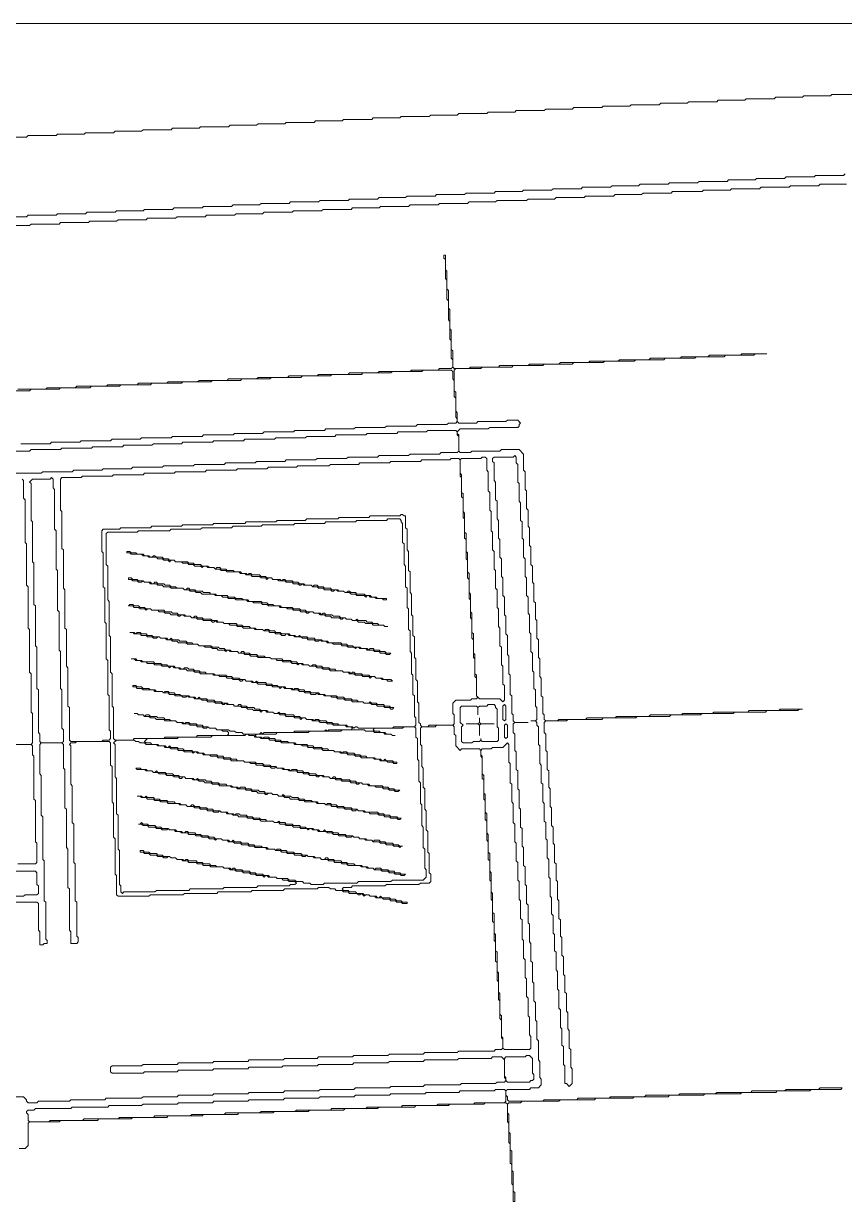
# Model space of a CAD drawing. Extents: x 0 to 1849, y 1 to 1250.
# Drawn here: x 996 to 1552, y 449 to 1250 of the extents above; entities that cross this region are included whole.
import ezdxf

# ---------------------------------------------------------------- set-up
doc = ezdxf.new("R2010")
doc.units = 0
doc.layers.add('TRACE_CURVE', color=3, linetype='Continuous', lineweight=0)
doc.layers.add('TRACE_TEXT_SYMBOL', color=6, linetype='Continuous', lineweight=0)

msp = doc.modelspace()

# ---------------------------------------------------------------- linework, layer by layer
at = {"layer": 'TRACE_CURVE', "color": 3}
for points in [[(0, 1250), (0, 1), (1849, 1), (1849, 1250)], [(1306, 955), (1307, 956), (1309, 956), (1310, 955), (1310, 947), (1311, 946), (1311, 933), (1312, 932), (1312, 920), (1313, 919), (1313, 906), (1314, 905), (1314, 893), (1315, 892), (1315, 880), (1316, 879), (1316, 867), (1317, 866), (1317, 854), (1318, 853), (1318, 841), (1319, 840), (1319, 828), (1320, 827), (1320, 815), (1321, 814), (1321, 802), (1322, 801), (1322, 791), (1321, 790), (1319, 792), (1305, 792), (1303, 794), (1303, 808), (1302, 809), (1302, 822), (1301, 823), (1301, 836), (1300, 837), (1300, 850), (1299, 851), (1299, 863), (1298, 864), (1298, 877), (1297, 878), (1297, 891), (1296, 892), (1296, 904), (1295, 905), (1295, 918), (1294, 919), (1294, 931), (1293, 932), (1293, 944), (1292, 945), (1292, 954), (1293, 955)], [(1014, 941), (1015, 942), (1016, 941), (1016, 935), (1017, 934), (1017, 907), (1018, 906), (1018, 880), (1019, 879), (1019, 852), (1020, 851), (1020, 825), (1021, 824), (1021, 799), (1022, 798), (1022, 772), (1023, 771), (1023, 763), (1022, 762), (1008, 762), (1007, 763), (1007, 768), (1006, 769), (1006, 798), (1005, 799), (1005, 827), (1004, 828), (1004, 855), (1003, 856), (1003, 884), (1002, 885), (1002, 912), (1001, 913), (1001, 938), (1000, 939), (1002, 941)], [(1310, 787), (1311, 788), (1315, 788), (1316, 787), (1316, 786), (1317, 785), (1317, 773), (1318, 772), (1318, 764), (1317, 763), (1307, 763), (1306, 764), (1306, 765), (1306, 764), (1305, 763), (1301, 763), (1300, 762), (1294, 762), (1293, 763), (1293, 773), (1294, 774), (1292, 776), (1292, 786), (1293, 787), (1303, 787), (1304, 786), (1304, 781), (1304, 786), (1305, 787)], [(1321, 787), (1322, 788), (1323, 787), (1323, 778), (1322, 777), (1321, 778)], [(1322, 774), (1323, 775), (1324, 774), (1324, 766), (1323, 765), (1322, 766)], [(984, 674), (985, 675), (1004, 675), (1005, 674), (1005, 666), (1006, 665), (1006, 660), (1005, 659), (997, 659), (996, 658), (978, 658), (977, 659), (977, 666), (976, 667), (976, 673), (977, 674)], [(1336, 549), (1337, 550), (1339, 550), (1341, 548), (1341, 538), (1342, 537), (1342, 534), (1341, 533), (1340, 533), (1339, 532), (1324, 532), (1323, 533), (1323, 535), (1322, 536), (1322, 548), (1323, 549)], [(1315, 526), (1316, 527), (1322, 527), (1323, 526), (1323, 519), (1322, 518), (1302, 518), (1301, 517), (1277, 517), (1276, 516), (1253, 516), (1252, 515), (1229, 515), (1228, 514), (1205, 514), (1204, 513), (1181, 513), (1180, 512), (1157, 512), (1156, 511), (1133, 511), (1132, 510), (1110, 510), (1109, 509), (1085, 509), (1084, 508), (1061, 508), (1060, 507), (1037, 507), (1036, 506), (1014, 506), (1013, 505), (1000, 505), (999, 506), (999, 510), (998, 511), (998, 512), (999, 513), (1003, 513), (1004, 514), (1028, 514), (1029, 515), (1053, 515), (1054, 516), (1076, 516), (1077, 517), (1100, 517), (1101, 518), (1124, 518), (1125, 519), (1148, 519), (1149, 520), (1172, 520), (1173, 521), (1196, 521), (1197, 522), (1220, 522), (1221, 523), (1244, 523), (1245, 524), (1268, 524), (1269, 525), (1291, 525), (1292, 526)]]:
    msp.add_lwpolyline(points, close=True, dxfattribs=at)
for points in [[(980, 1173), (998, 1173), (999, 1174), (1018, 1174), (1019, 1175), (1037, 1175), (1038, 1176), (1057, 1176), (1058, 1177), (1076, 1177), (1077, 1178), (1096, 1178), (1097, 1179), (1115, 1179), (1116, 1180), (1135, 1180), (1136, 1181), (1154, 1181), (1155, 1182), (1173, 1182), (1174, 1183), (1193, 1183), (1194, 1184), (1212, 1184), (1213, 1185), (1232, 1185), (1233, 1186), (1251, 1186), (1252, 1187), (1271, 1187), (1272, 1188), (1290, 1188), (1291, 1189), (1310, 1189), (1311, 1190), (1329, 1190), (1330, 1191), (1349, 1191), (1350, 1192), (1368, 1192), (1369, 1193), (1388, 1193), (1389, 1194), (1407, 1194), (1408, 1195), (1427, 1195), (1428, 1196), (1446, 1196), (1447, 1197), (1466, 1197), (1467, 1198), (1485, 1198), (1486, 1199), (1505, 1199), (1506, 1200), (1524, 1200), (1525, 1201), (1543, 1201), (1544, 1202), (1563, 1202)], [(1553, 1148), (1552, 1147), (1533, 1147), (1532, 1146), (1513, 1146), (1512, 1145), (1493, 1145), (1492, 1144), (1474, 1144), (1473, 1143), (1454, 1143), (1453, 1142), (1434, 1142), (1433, 1141), (1414, 1141), (1413, 1140), (1395, 1140), (1394, 1139), (1375, 1139), (1374, 1138), (1355, 1138), (1354, 1137), (1335, 1137), (1334, 1136), (1316, 1136), (1315, 1135), (1296, 1135), (1295, 1134), (1276, 1134), (1275, 1133), (1256, 1133), (1255, 1132), (1237, 1132), (1236, 1131), (1217, 1131), (1216, 1130), (1197, 1130), (1196, 1129), (1177, 1129), (1176, 1128), (1157, 1128), (1156, 1127), (1138, 1127), (1137, 1126), (1118, 1126), (1117, 1125), (1098, 1125), (1097, 1124), (1078, 1124), (1077, 1123), (1059, 1123), (1058, 1122), (1039, 1122), (1038, 1121), (1019, 1121), (1018, 1120), (999, 1120), (998, 1119), (979, 1119)], [(981, 1113), (1000, 1113), (1001, 1114), (1020, 1114), (1021, 1115), (1040, 1115), (1041, 1116), (1059, 1116), (1060, 1117), (1079, 1117), (1080, 1118), (1099, 1118), (1100, 1119), (1119, 1119), (1120, 1120), (1139, 1120), (1140, 1121), (1158, 1121), (1159, 1122), (1178, 1122), (1179, 1123), (1198, 1123), (1199, 1124), (1218, 1124), (1219, 1125), (1237, 1125), (1238, 1126), (1257, 1126), (1258, 1127), (1277, 1127), (1278, 1128), (1297, 1128), (1298, 1129), (1316, 1129), (1317, 1130), (1337, 1130), (1338, 1131), (1356, 1131), (1357, 1132), (1376, 1132), (1377, 1133), (1396, 1133), (1397, 1134), (1415, 1134), (1416, 1135), (1435, 1135), (1436, 1136), (1456, 1136), (1457, 1137), (1475, 1137), (1476, 1138), (1495, 1138), (1496, 1139), (1515, 1139), (1516, 1140), (1535, 1140), (1536, 1141), (1554, 1141)], [(1281, 1093), (1281, 1091), (1282, 1090), (1282, 1077), (1283, 1076), (1283, 1063), (1284, 1062), (1284, 1049), (1285, 1048), (1285, 1036), (1286, 1035), (1286, 1023), (1287, 1022), (1287, 1017), (1286, 1016), (1278, 1016), (1277, 1015), (1259, 1015), (1258, 1014), (1237, 1014), (1236, 1013), (1217, 1013), (1216, 1012), (1196, 1012), (1195, 1011), (1176, 1011), (1175, 1010), (1155, 1010), (1154, 1009), (1135, 1009), (1134, 1008), (1115, 1008), (1114, 1007), (1094, 1007), (1093, 1006), (1074, 1006), (1073, 1005), (1053, 1005), (1052, 1004), (1032, 1004), (1031, 1003), (1012, 1003), (1011, 1002), (992, 1002)], [(1369, 1020), (1389, 1020), (1390, 1021), (1410, 1021), (1411, 1022), (1430, 1022), (1431, 1023), (1451, 1023), (1452, 1024), (1471, 1024), (1472, 1025), (1491, 1025), (1492, 1026), (1500, 1026), (1483, 1026), (1482, 1025), (1461, 1025), (1460, 1024), (1442, 1024), (1441, 1023), (1421, 1023), (1420, 1022), (1400, 1022), (1399, 1021), (1380, 1021), (1379, 1020), (1360, 1020), (1359, 1019), (1339, 1019), (1338, 1018), (1319, 1018), (1318, 1017), (1299, 1017), (1298, 1016), (1288, 1016), (1287, 1017), (1287, 1028), (1286, 1029), (1286, 1042), (1285, 1043), (1285, 1056), (1284, 1057), (1284, 1069), (1283, 1070), (1283, 1082), (1282, 1083), (1282, 1093), (1281, 1093)], [(1347, 794), (1347, 806), (1346, 807), (1346, 819), (1345, 820), (1345, 832), (1344, 833), (1344, 845), (1343, 846), (1343, 857), (1342, 858), (1342, 870), (1341, 871), (1341, 882), (1340, 883), (1340, 895), (1339, 896), (1339, 908), (1338, 909), (1338, 920), (1337, 921), (1337, 933), (1336, 934), (1336, 946), (1335, 947), (1335, 958), (1332, 961), (1320, 961), (1319, 960), (1300, 960), (1299, 959), (1292, 959), (1291, 960), (1291, 971), (1290, 972), (1290, 973), (1292, 975), (1311, 975), (1312, 976), (1331, 976), (1332, 977), (1332, 978), (1333, 979), (1331, 981), (1324, 981), (1323, 980), (1304, 980), (1303, 979), (1291, 979), (1290, 980), (1290, 986), (1289, 987), (1289, 1000), (1288, 1001), (1288, 1015), (1289, 1016), (1306, 1016), (1307, 1017), (1327, 1017), (1328, 1018), (1348, 1018), (1349, 1019), (1368, 1019), (1369, 1020)], [(1266, 1014), (1267, 1015), (1286, 1015), (1287, 1014), (1287, 1009), (1288, 1008), (1288, 997), (1289, 996), (1289, 983), (1290, 982), (1290, 980), (1289, 979), (1284, 979), (1283, 978), (1263, 978), (1262, 977), (1242, 977), (1241, 976), (1221, 976), (1220, 975), (1201, 975), (1200, 974), (1180, 974), (1179, 973), (1159, 973), (1158, 972), (1139, 972), (1138, 971), (1118, 971), (1117, 970), (1097, 970), (1096, 969), (1076, 969), (1075, 968), (1056, 968), (1055, 967), (1035, 967), (1034, 966), (1015, 966), (1014, 965), (994, 965)], [(1104, 1007), (1123, 1007), (1124, 1008), (1143, 1008), (1144, 1009), (1163, 1009), (1164, 1010), (1184, 1010), (1185, 1011), (1204, 1011), (1205, 1012), (1225, 1012), (1226, 1013), (1245, 1013), (1246, 1014), (1266, 1014)], [(980, 1001), (1000, 1001), (1001, 1002), (1020, 1002), (1021, 1003), (1041, 1003), (1042, 1004), (1061, 1004), (1062, 1005), (1082, 1005), (1083, 1006), (1103, 1006), (1104, 1007)], [(980, 960), (1000, 960), (1001, 961), (1021, 961), (1022, 962), (1042, 962), (1043, 963), (1063, 963), (1064, 964), (1083, 964), (1084, 965), (1103, 965), (1104, 966), (1124, 966), (1125, 967), (1145, 967), (1146, 968), (1166, 968), (1167, 969), (1187, 969), (1188, 970)], [(1269, 973), (1270, 974), (1289, 974), (1290, 973), (1290, 971), (1291, 970), (1291, 960), (1290, 959), (1279, 959), (1278, 958), (1258, 958), (1257, 957), (1237, 957), (1236, 956), (1216, 956), (1215, 955), (1195, 955), (1194, 954), (1174, 954), (1173, 953), (1154, 953), (1153, 952), (1133, 952), (1132, 951), (1112, 951), (1111, 950), (1091, 950), (1090, 949), (1070, 949), (1069, 948), (1050, 948), (1049, 947), (1030, 947), (1029, 946), (1009, 946), (1008, 945), (988, 945)], [(1188, 970), (1207, 970), (1208, 971), (1228, 971), (1229, 972), (1249, 972), (1250, 973), (1269, 973)], [(1119, 946), (1120, 947), (1140, 947), (1141, 948), (1161, 948), (1162, 949), (1181, 949), (1182, 950), (1203, 950), (1204, 951), (1223, 951), (1224, 952), (1244, 952), (1245, 953), (1265, 953), (1266, 954), (1285, 954)], [(1285, 954), (1286, 955), (1291, 955), (1292, 954), (1292, 943), (1293, 942), (1293, 929), (1294, 928), (1294, 915), (1295, 914), (1295, 901), (1296, 900), (1296, 887), (1297, 886), (1297, 874), (1298, 873), (1298, 860), (1299, 859), (1299, 847), (1300, 846), (1300, 833), (1301, 832), (1301, 820), (1302, 819), (1302, 807), (1303, 806), (1303, 794), (1304, 793), (1303, 792), (1300, 792), (1299, 791), (1289, 791), (1287, 789), (1287, 782), (1288, 781), (1288, 775), (1287, 774), (1271, 774), (1270, 773), (1266, 773), (1265, 774), (1265, 775), (1264, 776), (1264, 789), (1263, 790), (1263, 804), (1262, 805), (1262, 819), (1261, 820), (1261, 834), (1260, 835), (1260, 848), (1259, 849), (1259, 863), (1258, 864), (1258, 878), (1257, 879), (1257, 892), (1256, 893), (1256, 907), (1255, 908), (1255, 916), (1254, 916), (1253, 917)], [(1338, 776), (1329, 776), (1328, 777), (1328, 781), (1327, 782), (1327, 794), (1326, 795), (1326, 808), (1325, 809), (1325, 821), (1324, 822), (1324, 835), (1323, 836), (1323, 848), (1322, 849), (1322, 861), (1321, 862), (1321, 874), (1320, 875), (1320, 887), (1319, 888), (1319, 900), (1318, 901), (1318, 913), (1317, 914), (1317, 926), (1316, 927), (1316, 939), (1315, 940), (1315, 952), (1314, 953), (1314, 955), (1315, 956), (1328, 956), (1329, 957), (1330, 956), (1330, 952), (1331, 951), (1331, 939), (1332, 938), (1332, 926), (1333, 925), (1333, 913), (1334, 912), (1334, 901), (1335, 900), (1335, 888), (1336, 887), (1336, 875), (1337, 874), (1337, 862), (1338, 861), (1338, 850), (1339, 849), (1339, 837), (1340, 836), (1340, 824), (1341, 823), (1341, 811), (1342, 810), (1342, 799), (1343, 798), (1343, 787), (1344, 786)], [(1253, 917), (1252, 917), (1251, 916), (1231, 916), (1230, 915), (1210, 915), (1209, 914), (1188, 914), (1187, 913), (1168, 913), (1167, 912), (1147, 912), (1146, 911), (1125, 911), (1124, 910), (1104, 910), (1103, 909), (1083, 909), (1082, 908), (1062, 908), (1061, 907), (1050, 907), (1049, 906), (1049, 892), (1050, 891), (1050, 868), (1051, 867), (1051, 844), (1052, 843), (1052, 819), (1053, 818), (1053, 795), (1054, 794), (1054, 771), (1055, 770), (1055, 765), (1054, 764), (1050, 764), (1049, 763), (1028, 763), (1027, 764), (1027, 786), (1026, 787), (1026, 813), (1025, 814), (1025, 839), (1024, 840), (1024, 866), (1023, 867), (1023, 893), (1022, 894), (1022, 919), (1021, 920), (1021, 941), (1022, 942), (1035, 942), (1036, 943), (1056, 943), (1057, 944), (1077, 944), (1078, 945), (1098, 945), (1099, 946), (1119, 946)], [(995, 941), (996, 940), (996, 928), (997, 927), (997, 898), (998, 897), (998, 869), (999, 868), (999, 840), (1000, 839), (1000, 810), (1001, 809), (1001, 783), (1002, 782), (1002, 762), (1001, 761), (991, 761)], [(1242, 913), (1243, 914), (1251, 914), (1252, 913), (1252, 912), (1253, 911), (1253, 898), (1254, 897), (1254, 883), (1255, 882), (1255, 868), (1256, 867), (1256, 854), (1257, 853), (1257, 839), (1258, 838), (1258, 824), (1259, 823), (1259, 809), (1260, 808), (1260, 795), (1261, 794), (1261, 780), (1262, 779), (1262, 774), (1261, 773), (1247, 773), (1246, 772), (1223, 772), (1222, 773), (1221, 773), (1220, 772), (1219, 773), (1216, 773), (1215, 774), (1210, 774), (1209, 775), (1206, 775), (1205, 776), (1202, 776), (1201, 777), (1197, 777), (1196, 778), (1194, 778), (1193, 777), (1192, 778), (1188, 778), (1187, 779), (1184, 779), (1183, 780), (1180, 780), (1179, 781), (1174, 781), (1173, 782), (1170, 782), (1169, 783), (1168, 782), (1166, 782), (1165, 783), (1162, 783), (1161, 784), (1157, 784), (1156, 785), (1153, 785)], [(1114, 767), (1113, 766), (1092, 766), (1091, 765), (1071, 765), (1070, 764), (1058, 764), (1057, 765), (1057, 786), (1056, 787), (1056, 809), (1055, 810), (1055, 834), (1054, 835), (1054, 858), (1053, 859), (1053, 882), (1052, 883), (1052, 904), (1053, 905), (1073, 905), (1074, 906), (1095, 906), (1096, 907), (1116, 907), (1117, 908), (1137, 908), (1138, 909), (1157, 909), (1158, 910), (1179, 910), (1180, 911), (1200, 911), (1201, 912), (1221, 912), (1222, 913), (1242, 913)], [(1153, 785), (1152, 786), (1148, 786), (1147, 787), (1144, 787), (1143, 788), (1142, 788), (1141, 787), (1139, 787), (1138, 788), (1135, 788), (1134, 789), (1131, 789), (1130, 790), (1126, 790), (1125, 791), (1121, 791), (1120, 792), (1116, 792), (1115, 793), (1114, 792), (1113, 792), (1112, 793), (1109, 793), (1108, 794), (1103, 794), (1102, 795), (1099, 795), (1098, 796), (1095, 796), (1094, 797), (1092, 797), (1091, 796), (1090, 797), (1086, 797), (1085, 798), (1082, 798), (1081, 799), (1077, 799), (1076, 800), (1073, 800), (1072, 801), (1070, 801), (1070, 800), (1072, 800), (1073, 799), (1076, 799), (1077, 798), (1084, 798), (1085, 797), (1090, 797), (1091, 796), (1094, 796), (1095, 795), (1098, 795), (1099, 794), (1103, 794), (1104, 793), (1106, 793), (1107, 794), (1108, 793), (1111, 793), (1112, 792), (1116, 792)], [(1360, 631), (1360, 642), (1359, 643), (1359, 655), (1358, 656), (1358, 668), (1357, 669), (1357, 680), (1356, 681), (1356, 693), (1355, 694), (1355, 705), (1354, 706), (1354, 718), (1353, 719), (1353, 731), (1352, 732), (1352, 743), (1351, 744), (1351, 756), (1350, 757), (1350, 768), (1349, 769), (1349, 776), (1350, 777), (1364, 777), (1365, 778), (1388, 778), (1389, 779), (1411, 779), (1412, 780), (1434, 780), (1435, 781), (1455, 781), (1456, 782), (1477, 782), (1478, 783), (1499, 783), (1500, 784), (1521, 784), (1522, 785), (1524, 785), (1509, 785), (1508, 784), (1488, 784), (1487, 783), (1464, 783), (1463, 782), (1443, 782), (1442, 781), (1421, 781), (1420, 780), (1398, 780), (1397, 779), (1378, 779), (1377, 778), (1359, 778), (1358, 777), (1350, 777), (1349, 778), (1349, 781), (1348, 782), (1348, 793), (1347, 794)], [(1116, 792), (1117, 791), (1120, 791), (1121, 790), (1125, 790), (1126, 789), (1130, 789), (1131, 788), (1132, 788), (1133, 789), (1134, 788), (1138, 788), (1139, 787), (1143, 787), (1144, 786), (1147, 786), (1148, 785), (1151, 785), (1152, 784), (1156, 784), (1157, 783), (1158, 784), (1160, 784), (1161, 783), (1165, 783), (1166, 782), (1169, 782), (1170, 781), (1173, 781), (1174, 780), (1179, 780), (1180, 779), (1183, 779), (1184, 778), (1185, 779), (1187, 779), (1188, 778), (1191, 778), (1192, 777), (1196, 777), (1197, 776), (1201, 776), (1202, 775), (1205, 775), (1206, 774), (1214, 774), (1215, 773), (1218, 773), (1219, 772), (1218, 771), (1203, 771), (1202, 770), (1201, 771), (1200, 770), (1180, 770), (1179, 769), (1159, 769), (1158, 768), (1157, 769), (1156, 768), (1145, 768), (1144, 769), (1140, 769), (1139, 770)], [(1344, 786), (1344, 778), (1343, 777), (1340, 777), (1343, 777), (1344, 776), (1344, 774), (1345, 773), (1345, 761), (1346, 760), (1346, 748), (1347, 747), (1347, 735), (1348, 734), (1348, 722), (1349, 721), (1349, 709), (1350, 708), (1350, 697), (1351, 696), (1351, 684), (1352, 683), (1352, 671), (1353, 670), (1353, 658), (1354, 657), (1354, 646), (1355, 645), (1355, 633), (1356, 632), (1356, 621), (1357, 620), (1357, 608), (1358, 607), (1358, 595), (1359, 594), (1359, 582), (1360, 581), (1360, 569), (1361, 568), (1361, 557), (1362, 556), (1362, 544), (1363, 543), (1363, 531), (1364, 531), (1366, 529), (1368, 531), (1368, 541), (1367, 542), (1367, 554), (1366, 555), (1366, 567), (1365, 568), (1365, 579), (1364, 580), (1364, 592), (1363, 593), (1363, 604), (1362, 605), (1362, 617), (1361, 618), (1361, 630), (1360, 631)], [(1139, 770), (1136, 770), (1135, 771), (1127, 771), (1126, 772), (1122, 772), (1121, 773), (1118, 773), (1117, 774), (1114, 774), (1113, 775), (1109, 775), (1108, 776), (1106, 776), (1105, 775), (1104, 776), (1100, 776), (1099, 777), (1096, 777), (1095, 778), (1092, 778), (1091, 779), (1087, 779), (1086, 780), (1082, 780), (1081, 781), (1079, 781), (1078, 780), (1077, 781), (1074, 781), (1073, 782), (1071, 782), (1073, 782), (1074, 781), (1077, 781), (1078, 780), (1081, 780), (1082, 779), (1085, 779), (1086, 778), (1091, 778), (1092, 777), (1099, 777), (1100, 776), (1103, 776), (1104, 775), (1108, 775), (1109, 774), (1113, 774), (1114, 773), (1117, 773), (1118, 772), (1120, 772), (1121, 773), (1122, 772), (1126, 772), (1127, 771), (1130, 771), (1131, 770), (1134, 770), (1135, 769), (1135, 768), (1134, 767), (1114, 767)], [(1275, 773), (1276, 774), (1287, 774), (1288, 773), (1288, 768), (1289, 767), (1289, 760), (1292, 757), (1293, 758), (1305, 758), (1306, 757), (1306, 753), (1307, 752), (1307, 738), (1308, 737), (1308, 724), (1309, 723), (1309, 710), (1310, 709), (1310, 696), (1311, 695), (1311, 683), (1312, 682), (1312, 669), (1313, 668), (1313, 656), (1314, 655), (1314, 641), (1315, 640), (1315, 628), (1316, 627), (1316, 614), (1317, 613), (1317, 601), (1318, 600), (1318, 588), (1319, 587), (1319, 575), (1320, 574), (1320, 562), (1321, 561), (1321, 555), (1320, 554), (1316, 554), (1315, 553), (1291, 553), (1290, 552), (1268, 552), (1267, 551), (1244, 551), (1243, 550), (1220, 550), (1219, 549), (1196, 549), (1195, 548), (1173, 548), (1172, 547), (1149, 547), (1148, 546), (1125, 546), (1124, 545), (1101, 545), (1100, 544), (1077, 544)], [(1253, 772), (1254, 773), (1261, 773), (1262, 772), (1262, 766), (1263, 765), (1263, 751), (1264, 750), (1264, 736), (1265, 735), (1265, 721), (1266, 720), (1266, 706), (1267, 705), (1267, 691), (1268, 690), (1268, 677), (1269, 676), (1269, 671), (1267, 669), (1246, 669), (1245, 668), (1223, 668), (1222, 667), (1200, 667), (1199, 666), (1191, 666), (1190, 667), (1186, 667), (1185, 668), (1181, 668), (1180, 669), (1176, 669), (1175, 670), (1168, 670), (1167, 671), (1163, 671), (1162, 672), (1159, 672), (1158, 673), (1154, 673), (1153, 674), (1150, 674), (1149, 675), (1145, 675), (1144, 676), (1140, 676), (1139, 677), (1138, 677), (1137, 676), (1136, 677), (1132, 677), (1131, 678), (1127, 678), (1126, 679), (1123, 679), (1122, 680), (1118, 680), (1117, 681), (1114, 681), (1113, 682), (1108, 682), (1107, 683), (1106, 683)], [(1221, 754), (1220, 755), (1216, 755), (1215, 756), (1213, 756), (1212, 755), (1211, 756), (1207, 756), (1206, 757), (1203, 757), (1202, 758), (1199, 758), (1198, 759), (1193, 759), (1192, 760), (1189, 760), (1188, 761), (1181, 761), (1180, 762), (1176, 762), (1175, 763), (1171, 763), (1170, 764), (1167, 764), (1166, 765), (1163, 765), (1162, 766), (1159, 766), (1158, 765), (1157, 766), (1154, 766), (1153, 767), (1154, 768), (1167, 768), (1168, 769), (1189, 769), (1190, 770), (1211, 770), (1212, 771), (1227, 771), (1228, 770), (1233, 770), (1234, 769), (1240, 769), (1241, 768), (1245, 768), (1246, 767), (1248, 767), (1246, 767), (1245, 768), (1242, 768), (1241, 769), (1238, 769), (1237, 770), (1234, 770), (1233, 771), (1234, 772), (1253, 772)], [(1252, 655), (1249, 655), (1248, 656), (1245, 656), (1244, 657), (1239, 657), (1238, 658), (1237, 657), (1236, 657), (1235, 658), (1231, 658), (1230, 659), (1227, 659), (1226, 660), (1222, 660), (1221, 661), (1217, 661), (1216, 662), (1213, 662), (1212, 663), (1213, 664), (1218, 664), (1219, 665), (1241, 665), (1242, 666), (1264, 666), (1265, 667), (1271, 667), (1272, 668), (1272, 673), (1271, 674), (1271, 687), (1270, 688), (1270, 702), (1269, 703), (1269, 716), (1268, 717), (1268, 731), (1267, 732), (1267, 745), (1266, 746), (1266, 760), (1265, 761), (1265, 772), (1266, 773), (1275, 773)], [(1489, 525), (1466, 525), (1465, 524), (1441, 524), (1440, 523), (1418, 523), (1417, 522), (1394, 522), (1393, 521), (1372, 521), (1371, 520), (1349, 520), (1348, 519), (1325, 519), (1324, 520), (1324, 522), (1323, 523), (1323, 526), (1324, 527), (1339, 527), (1340, 528), (1345, 528), (1347, 530), (1347, 534), (1346, 535), (1346, 546), (1345, 547), (1345, 560), (1344, 561), (1344, 573), (1343, 574), (1343, 586), (1342, 587), (1342, 599), (1341, 600), (1341, 613), (1340, 614), (1340, 626), (1339, 627), (1339, 639), (1338, 640), (1338, 652), (1337, 653), (1337, 665), (1336, 666), (1336, 678), (1335, 679), (1335, 691), (1334, 692), (1334, 704), (1333, 705), (1333, 717), (1332, 718), (1332, 730), (1331, 731), (1331, 743), (1330, 744), (1330, 756), (1329, 757), (1329, 768), (1328, 769), (1328, 775), (1329, 776), (1338, 776)], [(990, 654), (1005, 654), (1006, 653), (1006, 635), (1007, 634), (1007, 625), (1009, 625), (1010, 626), (1012, 626), (1012, 628), (1011, 629), (1011, 654), (1010, 655), (1010, 682), (1009, 683), (1009, 712), (1008, 713), (1008, 740), (1007, 741), (1007, 761), (1008, 762), (1022, 762), (1023, 761), (1023, 745), (1024, 744), (1024, 718), (1025, 717), (1025, 691), (1026, 690), (1026, 664), (1027, 663), (1027, 635), (1028, 634), (1028, 626), (1032, 626), (1033, 627), (1033, 630), (1032, 631), (1032, 654), (1031, 655), (1031, 680), (1030, 681)], [(991, 761), (1001, 761), (1002, 760), (1002, 754), (1003, 753), (1003, 724), (1004, 723), (1004, 695), (1005, 694), (1005, 681), (1004, 680), (992, 680)], [(1030, 681), (1030, 707), (1029, 708), (1029, 733), (1028, 734), (1028, 760), (1027, 761), (1028, 762), (1031, 762), (1032, 763), (1054, 763), (1055, 762), (1055, 747), (1056, 746), (1056, 722), (1057, 721), (1057, 698), (1058, 697), (1058, 673), (1059, 672), (1059, 659), (1060, 658), (1081, 658), (1082, 659), (1104, 659), (1105, 660), (1127, 660), (1128, 661), (1150, 661), (1151, 662), (1172, 662), (1173, 663), (1195, 663), (1196, 664), (1203, 664), (1204, 663), (1207, 663), (1208, 662), (1212, 662), (1213, 661), (1216, 661), (1217, 660), (1222, 660), (1223, 659), (1224, 659), (1225, 660), (1227, 658), (1228, 659), (1230, 659), (1231, 658), (1234, 658), (1235, 657), (1239, 657), (1240, 656), (1244, 656), (1245, 655), (1248, 655), (1249, 654), (1252, 654), (1253, 653), (1256, 653), (1256, 654), (1253, 654), (1252, 655)], [(1176, 668), (1180, 668), (1181, 667), (1180, 666), (1177, 666), (1176, 665), (1155, 665), (1154, 664), (1132, 664), (1131, 663), (1109, 663), (1108, 662), (1086, 662), (1085, 661), (1064, 661), (1063, 660), (1062, 661), (1062, 665), (1061, 666), (1061, 689), (1060, 690), (1060, 713), (1059, 714), (1059, 738), (1058, 739), (1058, 761), (1057, 762), (1059, 764), (1071, 764), (1072, 763), (1074, 763), (1075, 762), (1078, 762), (1079, 761), (1086, 761), (1087, 760), (1091, 760), (1092, 759), (1095, 759), (1096, 758), (1100, 758), (1101, 757), (1104, 757), (1105, 756), (1110, 756), (1111, 755), (1112, 756), (1113, 756), (1114, 755), (1117, 755), (1118, 754), (1122, 754), (1123, 753), (1127, 753), (1128, 752), (1131, 752), (1132, 751), (1136, 751), (1137, 750), (1145, 750), (1146, 749), (1149, 749), (1150, 748), (1153, 748)], [(1078, 763), (1080, 765), (1100, 765), (1101, 766), (1123, 766), (1124, 767), (1146, 767), (1147, 768), (1148, 768), (1149, 767), (1152, 767), (1153, 766), (1156, 766), (1157, 765), (1162, 765), (1163, 764), (1166, 764), (1167, 763), (1170, 763), (1171, 762), (1179, 762), (1180, 761), (1184, 761), (1185, 760), (1188, 760), (1189, 759), (1192, 759), (1193, 758), (1198, 758), (1199, 757), (1206, 757), (1207, 756), (1210, 756), (1211, 755), (1215, 755), (1216, 754), (1220, 754), (1221, 753), (1224, 753), (1225, 752), (1233, 752), (1234, 751), (1237, 751), (1238, 750), (1242, 750), (1243, 749), (1246, 749), (1247, 748), (1249, 748), (1249, 749), (1247, 749), (1246, 750), (1242, 750), (1241, 751), (1240, 750), (1239, 750), (1238, 751), (1235, 751), (1234, 752), (1229, 752), (1228, 753), (1225, 753), (1224, 754), (1221, 754)], [(1218, 736), (1217, 737), (1212, 737), (1211, 738), (1208, 738), (1207, 739), (1206, 739), (1205, 738), (1204, 738), (1203, 739), (1200, 739), (1199, 740), (1195, 740), (1194, 741), (1190, 741), (1189, 742), (1186, 742), (1185, 743), (1182, 743), (1181, 744), (1178, 744), (1177, 743), (1176, 744), (1173, 744), (1172, 745), (1168, 745), (1167, 746), (1164, 746), (1163, 747), (1159, 747), (1158, 748), (1154, 748), (1153, 749), (1146, 749), (1145, 750), (1141, 750), (1140, 751), (1137, 751), (1136, 752), (1132, 752), (1131, 753), (1128, 753), (1127, 754), (1119, 754), (1118, 755), (1115, 755), (1114, 756), (1111, 756), (1110, 757), (1105, 757), (1104, 758), (1101, 758), (1100, 759), (1096, 759), (1095, 760), (1094, 759), (1093, 759), (1092, 760), (1088, 760), (1087, 761), (1083, 761), (1082, 762), (1079, 762), (1078, 763)], [(1307, 741), (1307, 753), (1306, 754), (1306, 757), (1307, 758), (1313, 758), (1314, 759), (1321, 759), (1324, 762)], [(1324, 762), (1325, 761), (1325, 749), (1326, 748), (1326, 735), (1327, 734), (1327, 722), (1328, 721), (1328, 708), (1329, 707), (1329, 695), (1330, 694), (1330, 682), (1331, 681), (1331, 669), (1332, 668), (1332, 656), (1333, 655), (1333, 643), (1334, 642), (1334, 629), (1335, 628), (1335, 616), (1336, 615), (1336, 603), (1337, 602), (1337, 590), (1338, 589), (1338, 577), (1339, 576), (1339, 564), (1340, 563), (1340, 555), (1339, 554), (1322, 554), (1321, 555), (1321, 562), (1320, 563), (1320, 577), (1319, 578), (1319, 592), (1318, 593), (1318, 606), (1317, 607), (1317, 620), (1316, 621), (1316, 632), (1315, 633), (1315, 646), (1314, 647), (1314, 660), (1313, 661), (1313, 674), (1312, 675), (1312, 687), (1311, 688), (1311, 700), (1310, 701), (1310, 714), (1309, 715), (1309, 727), (1308, 728), (1308, 740), (1307, 741)], [(1153, 748), (1154, 747), (1158, 747), (1159, 746), (1163, 746), (1164, 745), (1166, 745), (1167, 746), (1168, 745), (1171, 745), (1172, 744), (1175, 744), (1176, 743), (1181, 743), (1182, 742), (1185, 742), (1186, 741), (1189, 741), (1190, 740), (1194, 740), (1195, 739), (1196, 739), (1197, 740), (1198, 740), (1199, 739), (1203, 739), (1204, 738), (1207, 738), (1208, 737), (1211, 737), (1212, 736), (1217, 736), (1218, 735), (1221, 735), (1222, 734), (1223, 734), (1224, 735), (1225, 735), (1226, 734), (1229, 734), (1230, 733), (1234, 733), (1235, 732), (1239, 732), (1240, 731), (1243, 731), (1244, 730), (1247, 730), (1248, 729), (1250, 729), (1251, 730), (1248, 730), (1247, 731), (1244, 731), (1243, 732), (1240, 732), (1239, 733), (1231, 733), (1230, 734), (1226, 734), (1225, 735), (1222, 735), (1221, 736), (1218, 736)], [(1106, 683), (1105, 682), (1104, 683), (1100, 683), (1099, 684), (1096, 684), (1095, 685), (1091, 685), (1090, 686), (1087, 686), (1086, 687), (1082, 687), (1081, 688), (1078, 688), (1077, 689), (1075, 689), (1075, 688), (1077, 688), (1078, 687), (1081, 687), (1082, 686), (1086, 686), (1087, 685), (1090, 685), (1091, 684), (1093, 684), (1094, 685), (1095, 685), (1096, 684), (1099, 684), (1100, 683), (1103, 683), (1104, 682), (1107, 682), (1108, 681), (1113, 681), (1114, 680), (1117, 680), (1118, 679), (1122, 679), (1123, 678), (1131, 678), (1132, 677), (1135, 677), (1136, 676), (1139, 676), (1140, 675), (1144, 675), (1145, 674), (1149, 674), (1150, 673), (1153, 673), (1154, 672), (1158, 672), (1159, 671), (1160, 672), (1161, 672), (1162, 671), (1167, 671), (1168, 670), (1171, 670), (1172, 669), (1175, 669), (1176, 668)], [(1077, 544), (1076, 543), (1056, 543), (1055, 542), (1055, 539), (1056, 538), (1077, 538), (1078, 539), (1100, 539), (1101, 540), (1124, 540), (1125, 541), (1148, 541), (1149, 542), (1171, 542), (1172, 543), (1195, 543), (1196, 544), (1219, 544), (1220, 545), (1243, 545), (1244, 546), (1267, 546), (1268, 547), (1290, 547), (1291, 548), (1313, 548), (1314, 549), (1320, 549), (1322, 547), (1322, 535), (1323, 534), (1323, 533), (1322, 532), (1317, 532), (1316, 531), (1293, 531), (1292, 530), (1268, 530), (1267, 529), (1245, 529), (1244, 528), (1221, 528), (1220, 527), (1197, 527), (1196, 526), (1173, 526), (1172, 525), (1149, 525), (1148, 524), (1125, 524), (1124, 523), (1101, 523), (1100, 522), (1077, 522), (1076, 521), (1052, 521), (1051, 520), (1028, 520), (1027, 519), (1006, 519), (1005, 518), (999, 518), (998, 519)], [(998, 519), (998, 520), (996, 522), (982, 522)], [(1165, 511), (1166, 512), (1189, 512), (1190, 513), (1213, 513), (1214, 514), (1236, 514), (1237, 515), (1261, 515), (1262, 516), (1284, 516), (1285, 517), (1308, 517), (1309, 518), (1323, 518), (1324, 517), (1324, 505), (1325, 504), (1325, 491), (1326, 490), (1326, 477), (1327, 476), (1327, 463), (1328, 462), (1328, 451), (1329, 451), (1329, 457), (1328, 458), (1328, 471), (1327, 472), (1327, 485), (1326, 486), (1326, 497), (1325, 498), (1325, 510), (1324, 511), (1324, 517), (1325, 518), (1333, 518), (1334, 519), (1359, 519), (1360, 520), (1383, 520), (1384, 521), (1409, 521), (1410, 522), (1433, 522), (1434, 523), (1457, 523), (1458, 524), (1482, 524), (1483, 525), (1506, 525), (1507, 526), (1529, 526), (1530, 527), (1550, 527), (1551, 528), (1536, 528), (1535, 527), (1513, 527), (1512, 526), (1490, 526), (1489, 525)], [(993, 487), (997, 487), (999, 489), (999, 504), (1000, 505), (1020, 505), (1021, 506), (1046, 506), (1047, 507), (1069, 507), (1070, 508), (1093, 508), (1094, 509), (1117, 509), (1118, 510), (1141, 510), (1142, 511), (1165, 511)]]:
    msp.add_lwpolyline(points, dxfattribs=at)
at = {"layer": 'TRACE_TEXT_SYMBOL', "color": 6}
for points in [[(1066, 892), (1066, 891), (1068, 891), (1069, 890), (1076, 890), (1077, 889), (1080, 889), (1081, 888), (1086, 888), (1087, 887), (1090, 887), (1091, 886), (1094, 886), (1095, 885), (1096, 886), (1098, 886), (1099, 885), (1103, 885), (1104, 884), (1107, 884), (1108, 883), (1111, 883), (1112, 882), (1116, 882), (1117, 881), (1118, 882), (1120, 882), (1121, 881), (1125, 881), (1126, 880), (1129, 880), (1130, 879), (1133, 879), (1134, 878), (1142, 878), (1143, 877), (1146, 877), (1147, 876), (1150, 876), (1151, 875), (1156, 875), (1157, 874), (1160, 874), (1161, 873), (1162, 874), (1164, 874), (1165, 873), (1168, 873), (1169, 872), (1173, 872), (1174, 871), (1178, 871), (1179, 870), (1182, 870), (1183, 869), (1184, 869), (1185, 870), (1186, 869), (1191, 869), (1192, 868), (1195, 868), (1196, 867), (1199, 867), (1200, 866)], [(1160, 875), (1157, 875), (1156, 876), (1151, 876), (1150, 877), (1149, 877), (1148, 876), (1147, 877), (1144, 877), (1143, 878), (1139, 878), (1138, 879), (1134, 879), (1133, 880), (1130, 880), (1129, 881), (1127, 881), (1126, 880), (1125, 881), (1122, 881), (1121, 882), (1117, 882), (1116, 883), (1112, 883), (1111, 884), (1108, 884), (1107, 885), (1099, 885), (1098, 886), (1095, 886), (1094, 887), (1091, 887), (1090, 888), (1086, 888), (1085, 889), (1084, 889), (1083, 888), (1082, 888), (1081, 889), (1078, 889), (1077, 890), (1073, 890), (1072, 891), (1069, 891), (1068, 892), (1066, 892)], [(1067, 874), (1067, 873), (1069, 873), (1070, 872), (1073, 872), (1074, 871), (1076, 871), (1077, 872), (1078, 871), (1081, 871), (1082, 870), (1086, 870), (1087, 869), (1090, 869), (1091, 868), (1095, 868), (1096, 867), (1104, 867), (1105, 866), (1108, 866), (1109, 865), (1112, 865), (1113, 864), (1116, 864), (1117, 863), (1125, 863), (1126, 862), (1130, 862), (1131, 861), (1134, 861), (1135, 860), (1139, 860), (1140, 859), (1147, 859), (1148, 858), (1151, 858), (1152, 857), (1157, 857), (1158, 856), (1161, 856), (1162, 855), (1169, 855), (1170, 854), (1174, 854), (1175, 853), (1178, 853), (1179, 852), (1183, 852), (1184, 851), (1187, 851), (1188, 850), (1189, 850), (1190, 851), (1192, 851), (1193, 850), (1196, 850), (1197, 849), (1200, 849), (1201, 848), (1204, 848), (1205, 847), (1210, 847), (1211, 846), (1212, 846)], [(1127, 862), (1126, 863), (1123, 863), (1122, 864), (1118, 864), (1117, 865), (1113, 865), (1112, 866), (1109, 866), (1108, 867), (1107, 867), (1106, 866), (1105, 866), (1104, 867), (1100, 867), (1099, 868), (1096, 868), (1095, 869), (1092, 869), (1091, 870), (1087, 870), (1086, 871), (1085, 871), (1084, 870), (1083, 870), (1082, 871), (1078, 871), (1077, 872), (1074, 872), (1073, 873), (1070, 873), (1069, 874), (1067, 874)], [(1200, 866), (1204, 866), (1205, 865), (1206, 865), (1207, 866), (1208, 866), (1209, 865), (1213, 865), (1214, 864), (1217, 864), (1218, 863), (1221, 863), (1222, 862), (1227, 862), (1228, 861), (1229, 862), (1230, 862), (1231, 861), (1234, 861), (1235, 860), (1239, 860), (1240, 859), (1242, 859), (1242, 860), (1236, 860), (1235, 861), (1232, 861), (1231, 862), (1228, 862), (1227, 863), (1222, 863), (1221, 864), (1218, 864), (1217, 865), (1216, 865), (1215, 864), (1214, 864), (1213, 865), (1210, 865), (1209, 866), (1205, 866), (1204, 867), (1200, 867), (1199, 868), (1196, 868), (1195, 869), (1193, 869), (1192, 868), (1191, 869), (1187, 869), (1186, 870), (1183, 870), (1182, 871), (1179, 871), (1178, 872), (1174, 872), (1173, 873), (1172, 873), (1171, 872), (1170, 873), (1165, 873), (1164, 874), (1161, 874), (1160, 875)], [(1212, 846), (1213, 847), (1214, 847), (1215, 846), (1218, 846), (1219, 845), (1222, 845), (1223, 844), (1227, 844), (1228, 843), (1232, 843), (1233, 842), (1240, 842), (1241, 841), (1243, 841), (1241, 841), (1240, 842), (1237, 842), (1236, 843), (1233, 843), (1232, 844), (1229, 844), (1228, 845), (1223, 845), (1222, 846), (1221, 845), (1219, 845), (1218, 846), (1215, 846), (1214, 847), (1211, 847), (1210, 848), (1206, 848), (1205, 849), (1201, 849), (1200, 850), (1199, 850), (1198, 849), (1197, 850), (1193, 850), (1192, 851), (1188, 851), (1187, 852), (1184, 852), (1183, 853), (1179, 853), (1178, 854), (1171, 854), (1170, 855), (1166, 855), (1165, 856), (1162, 856), (1161, 857), (1158, 857), (1157, 858), (1149, 858), (1148, 859), (1145, 859), (1144, 860), (1140, 860), (1139, 861), (1135, 861), (1134, 862), (1127, 862)], [(1068, 856), (1067, 855), (1070, 855), (1071, 854), (1074, 854), (1075, 853), (1078, 853), (1079, 852), (1080, 853), (1082, 853), (1083, 852), (1087, 852), (1088, 851), (1091, 851), (1092, 850), (1095, 850), (1096, 849), (1100, 849), (1101, 848), (1102, 848), (1103, 849), (1104, 849), (1105, 848), (1109, 848), (1110, 847), (1113, 847), (1114, 846), (1117, 846), (1118, 845), (1123, 845), (1124, 844), (1125, 844), (1126, 845), (1127, 844), (1131, 844), (1132, 843), (1135, 843), (1136, 842), (1140, 842), (1141, 841), (1144, 841), (1145, 840), (1152, 840), (1153, 839), (1158, 839), (1159, 838), (1162, 838), (1163, 837), (1166, 837), (1167, 836), (1170, 836), (1171, 835), (1173, 835), (1174, 836), (1175, 836), (1176, 835), (1179, 835), (1180, 834), (1184, 834), (1185, 833), (1188, 833), (1189, 832), (1193, 832), (1194, 831)], [(1163, 838), (1162, 839), (1160, 839), (1159, 838), (1158, 839), (1154, 839), (1153, 840), (1150, 840), (1149, 841), (1145, 841), (1144, 842), (1141, 842), (1140, 843), (1132, 843), (1131, 844), (1128, 844), (1127, 845), (1124, 845), (1123, 846), (1118, 846), (1117, 847), (1114, 847), (1113, 848), (1112, 848), (1111, 847), (1110, 847), (1109, 848), (1106, 848), (1105, 849), (1101, 849), (1100, 850), (1097, 850), (1096, 851), (1092, 851), (1091, 852), (1083, 852), (1082, 853), (1079, 853), (1078, 854), (1075, 854), (1074, 855), (1071, 855), (1070, 856), (1068, 856)], [(1068, 837), (1070, 837), (1071, 836), (1075, 836), (1076, 835), (1079, 835), (1080, 834), (1083, 834), (1084, 833), (1086, 833), (1087, 834), (1088, 834), (1089, 833), (1092, 833), (1093, 832), (1096, 832), (1097, 831), (1100, 831), (1101, 830), (1106, 830), (1107, 829), (1114, 829), (1115, 828), (1118, 828), (1119, 827), (1123, 827), (1124, 826), (1127, 826), (1128, 825), (1132, 825), (1133, 824), (1134, 825), (1135, 825), (1136, 824), (1141, 824), (1142, 823), (1145, 823), (1146, 822), (1149, 822), (1150, 821), (1154, 821), (1155, 820), (1163, 820), (1164, 819), (1167, 819), (1168, 818), (1171, 818), (1172, 817), (1177, 817), (1178, 816), (1181, 816), (1182, 815), (1183, 816), (1184, 816), (1185, 815), (1189, 815), (1190, 814), (1194, 814), (1195, 813), (1198, 813), (1199, 812), (1203, 812), (1204, 811), (1212, 811)], [(1145, 824), (1144, 824), (1143, 823), (1142, 823), (1141, 824), (1137, 824), (1136, 825), (1133, 825), (1132, 826), (1129, 826), (1128, 827), (1124, 827), (1123, 828), (1115, 828), (1114, 829), (1111, 829), (1110, 830), (1107, 830), (1106, 831), (1102, 831), (1101, 832), (1097, 832), (1096, 833), (1095, 832), (1094, 832), (1093, 833), (1089, 833), (1088, 834), (1084, 834), (1083, 835), (1080, 835), (1079, 836), (1076, 836), (1075, 837), (1073, 837), (1072, 836), (1071, 837), (1068, 837)], [(1194, 831), (1196, 831), (1197, 832), (1198, 831), (1201, 831), (1202, 830), (1205, 830), (1206, 829), (1211, 829), (1212, 828), (1215, 828), (1216, 827), (1220, 827), (1221, 826), (1222, 827), (1223, 827), (1224, 826), (1228, 826), (1229, 825), (1233, 825), (1234, 824), (1237, 824), (1238, 823), (1241, 823), (1242, 822), (1244, 822), (1245, 823), (1242, 823), (1241, 824), (1238, 824), (1237, 825), (1234, 825), (1233, 826), (1231, 826), (1230, 825), (1229, 826), (1225, 826), (1224, 827), (1220, 827), (1219, 828), (1216, 828), (1215, 829), (1212, 829), (1211, 830), (1203, 830), (1202, 831), (1199, 831), (1198, 832), (1194, 832), (1193, 833), (1189, 833), (1188, 834), (1184, 834), (1183, 835), (1182, 834), (1181, 834), (1180, 835), (1177, 835), (1176, 836), (1171, 836), (1170, 837), (1167, 837), (1166, 838), (1163, 838)], [(1069, 819), (1071, 819), (1072, 818), (1075, 818), (1076, 817), (1079, 817), (1080, 816), (1084, 816), (1085, 815), (1089, 815), (1090, 814), (1094, 814), (1095, 813), (1096, 814), (1097, 814), (1098, 813), (1101, 813), (1102, 812), (1106, 812), (1107, 811), (1111, 811), (1112, 810), (1115, 810), (1116, 809), (1124, 809), (1125, 808), (1128, 808), (1129, 807), (1133, 807), (1134, 806), (1137, 806), (1138, 805), (1142, 805), (1143, 804), (1144, 804), (1145, 805), (1146, 805), (1147, 804), (1150, 804), (1151, 803), (1154, 803), (1155, 802), (1160, 802), (1161, 801), (1164, 801), (1165, 800), (1169, 800), (1170, 799), (1171, 800), (1172, 800), (1173, 799), (1177, 799), (1178, 798), (1182, 798), (1183, 797), (1186, 797), (1187, 796), (1190, 796), (1191, 795), (1194, 795), (1195, 796), (1196, 795), (1199, 795), (1200, 794)], [(1153, 803), (1152, 803), (1151, 804), (1147, 804), (1146, 805), (1143, 805), (1142, 806), (1138, 806), (1137, 807), (1134, 807), (1133, 808), (1126, 808), (1125, 809), (1120, 809), (1119, 810), (1116, 810), (1115, 811), (1112, 811), (1111, 812), (1108, 812), (1107, 813), (1105, 813), (1104, 812), (1103, 812), (1102, 813), (1099, 813), (1098, 814), (1094, 814), (1093, 815), (1090, 815), (1089, 816), (1085, 816), (1084, 817), (1077, 817), (1076, 818), (1073, 818), (1072, 819), (1069, 819)], [(1212, 811), (1213, 810), (1216, 810), (1217, 809), (1220, 809), (1221, 808), (1225, 808), (1226, 807), (1230, 807), (1231, 806), (1232, 807), (1234, 807), (1235, 806), (1238, 806), (1239, 805), (1242, 805), (1243, 804), (1246, 804), (1245, 805), (1240, 805), (1239, 806), (1235, 806), (1234, 807), (1231, 807), (1230, 808), (1226, 808), (1225, 809), (1221, 809), (1220, 810), (1219, 810), (1218, 809), (1217, 810), (1213, 810), (1212, 811), (1208, 811), (1207, 812), (1204, 812), (1203, 813), (1199, 813), (1198, 814), (1195, 814), (1194, 815), (1192, 815), (1191, 814), (1190, 814), (1189, 815), (1186, 815), (1185, 816), (1182, 816), (1181, 817), (1178, 817), (1177, 818), (1172, 818), (1171, 819), (1164, 819), (1163, 820), (1160, 820), (1159, 821), (1155, 821), (1154, 822), (1150, 822), (1149, 823), (1146, 823), (1145, 824)], [(1200, 794), (1204, 794), (1205, 793), (1208, 793), (1209, 792), (1213, 792), (1214, 791), (1218, 791), (1219, 790), (1226, 790), (1227, 789), (1231, 789), (1232, 788), (1235, 788), (1236, 787), (1240, 787), (1241, 786), (1244, 786), (1245, 785), (1246, 785), (1247, 786), (1245, 786), (1244, 787), (1241, 787), (1240, 788), (1236, 788), (1235, 789), (1232, 789), (1231, 790), (1230, 789), (1227, 789), (1226, 790), (1223, 790), (1222, 791), (1219, 791), (1218, 792), (1214, 792), (1213, 793), (1209, 793), (1208, 794), (1201, 794), (1200, 795), (1197, 795), (1196, 796), (1191, 796), (1190, 797), (1187, 797), (1186, 798), (1183, 798), (1182, 799), (1180, 799), (1179, 798), (1178, 799), (1174, 799), (1173, 800), (1169, 800), (1168, 801), (1165, 801), (1164, 802), (1161, 802), (1160, 803), (1155, 803), (1154, 804), (1153, 803)], [(1072, 745), (1073, 744), (1078, 744), (1079, 743), (1083, 743), (1084, 742), (1087, 742), (1088, 741), (1092, 741), (1093, 740), (1097, 740), (1098, 739), (1101, 739), (1102, 738), (1103, 738), (1104, 739), (1105, 739), (1106, 738), (1110, 738), (1111, 737), (1114, 737), (1115, 736), (1118, 736), (1119, 735), (1123, 735), (1124, 734), (1128, 734), (1129, 733), (1136, 733), (1137, 732), (1140, 732), (1141, 731), (1146, 731), (1147, 730), (1150, 730), (1151, 729), (1154, 729), (1155, 728), (1159, 728), (1160, 727), (1161, 727), (1162, 728), (1164, 728), (1165, 727), (1168, 727), (1169, 726), (1172, 726), (1173, 725), (1176, 725), (1177, 724), (1182, 724), (1183, 723), (1186, 723), (1187, 722), (1194, 722), (1195, 721), (1200, 721), (1201, 720), (1204, 720), (1205, 719), (1208, 719), (1209, 718), (1213, 718), (1214, 717)], [(1155, 730), (1151, 730), (1150, 731), (1147, 731), (1146, 732), (1143, 732), (1142, 731), (1141, 732), (1138, 732), (1137, 733), (1134, 733), (1133, 734), (1129, 734), (1128, 735), (1124, 735), (1123, 736), (1120, 736), (1119, 737), (1115, 737), (1114, 738), (1113, 737), (1112, 737), (1111, 738), (1106, 738), (1105, 739), (1102, 739), (1101, 740), (1098, 740), (1097, 741), (1093, 741), (1092, 742), (1087, 742), (1086, 743), (1085, 742), (1084, 742), (1083, 743), (1080, 743), (1079, 744), (1076, 744), (1075, 745), (1072, 745)], [(1214, 717), (1218, 717), (1219, 716), (1221, 716), (1222, 717), (1223, 716), (1226, 716), (1227, 715), (1230, 715), (1231, 714), (1236, 714), (1237, 713), (1240, 713), (1241, 712), (1244, 712), (1245, 711), (1249, 711), (1250, 710), (1251, 710), (1252, 711), (1250, 711), (1249, 712), (1245, 712), (1244, 713), (1241, 713), (1240, 714), (1237, 714), (1236, 715), (1228, 715), (1227, 716), (1223, 716), (1222, 717), (1219, 717), (1218, 718), (1214, 718), (1213, 719), (1209, 719), (1208, 720), (1205, 720), (1204, 721), (1202, 721), (1201, 720), (1200, 721), (1196, 721), (1195, 722), (1192, 722), (1191, 723), (1187, 723), (1186, 724), (1183, 724), (1182, 725), (1178, 725), (1177, 726), (1173, 726), (1172, 727), (1171, 726), (1169, 726), (1168, 727), (1165, 727), (1164, 728), (1160, 728), (1159, 729), (1156, 729), (1155, 730)], [(1073, 726), (1075, 726), (1076, 725), (1079, 725), (1080, 724), (1084, 724), (1085, 723), (1088, 723), (1089, 722), (1093, 722), (1094, 721), (1101, 721), (1102, 720), (1106, 720), (1107, 719), (1111, 719), (1112, 718), (1115, 718), (1116, 717), (1120, 717), (1121, 716), (1124, 716), (1125, 715), (1128, 715), (1129, 716), (1130, 715), (1133, 715), (1134, 714), (1137, 714), (1138, 713), (1141, 713), (1142, 712), (1147, 712), (1148, 711), (1151, 711), (1152, 710), (1156, 710), (1157, 709), (1165, 709), (1166, 708), (1169, 708), (1170, 707), (1173, 707), (1174, 706), (1178, 706), (1179, 705), (1183, 705), (1184, 704), (1188, 704), (1189, 703), (1190, 704), (1191, 704), (1192, 703), (1195, 703), (1196, 702), (1201, 702), (1202, 701), (1205, 701), (1206, 700), (1209, 700), (1210, 699), (1214, 699), (1215, 698), (1218, 698)], [(1160, 710), (1157, 710), (1156, 711), (1152, 711), (1151, 712), (1148, 712), (1147, 713), (1143, 713), (1142, 714), (1140, 714), (1139, 713), (1138, 714), (1135, 714), (1134, 715), (1130, 715), (1129, 716), (1125, 716), (1124, 717), (1121, 717), (1120, 718), (1116, 718), (1115, 719), (1112, 719), (1111, 720), (1110, 720), (1109, 719), (1107, 719), (1106, 720), (1103, 720), (1102, 721), (1099, 721), (1098, 722), (1094, 722), (1093, 723), (1089, 723), (1088, 724), (1085, 724), (1084, 725), (1080, 725), (1079, 726), (1078, 725), (1077, 725), (1076, 726), (1073, 726)], [(1076, 708), (1075, 707), (1074, 707), (1076, 707), (1077, 706), (1080, 706), (1081, 705), (1085, 705), (1086, 704), (1089, 704), (1090, 703), (1093, 703), (1094, 704), (1095, 703), (1098, 703), (1099, 702), (1102, 702), (1103, 701), (1107, 701), (1108, 700), (1112, 700), (1113, 699), (1116, 699), (1117, 698), (1121, 698), (1122, 697), (1125, 697), (1126, 696), (1127, 697), (1130, 697), (1131, 696), (1134, 696), (1135, 695), (1138, 695), (1139, 694), (1143, 694), (1144, 693), (1148, 693), (1149, 692), (1152, 692), (1153, 691), (1160, 691), (1161, 690), (1166, 690), (1167, 689), (1170, 689), (1171, 688), (1174, 688), (1175, 687), (1179, 687), (1180, 686), (1184, 686), (1185, 685), (1187, 685), (1188, 686), (1189, 685), (1192, 685), (1193, 684), (1197, 684), (1198, 683), (1202, 683), (1203, 682), (1206, 682), (1207, 681)], [(1167, 689), (1166, 690), (1162, 690), (1161, 691), (1158, 691), (1157, 692), (1153, 692), (1152, 693), (1149, 693), (1148, 694), (1144, 694), (1143, 695), (1139, 695), (1138, 696), (1137, 695), (1136, 695), (1135, 696), (1131, 696), (1130, 697), (1126, 697), (1125, 698), (1122, 698), (1121, 699), (1117, 699), (1116, 700), (1113, 700), (1112, 701), (1108, 701), (1107, 702), (1106, 702), (1105, 701), (1104, 701), (1103, 702), (1100, 702), (1099, 703), (1095, 703), (1094, 704), (1090, 704), (1089, 705), (1086, 705), (1085, 706), (1081, 706), (1080, 707), (1077, 707), (1076, 708)], [(1218, 698), (1219, 699), (1220, 698), (1223, 698), (1224, 697), (1227, 697), (1228, 696), (1232, 696), (1233, 695), (1237, 695), (1238, 694), (1241, 694), (1242, 693), (1246, 693), (1247, 692), (1250, 692), (1251, 691), (1252, 692), (1253, 692), (1251, 692), (1250, 693), (1247, 693), (1246, 694), (1242, 694), (1241, 695), (1238, 695), (1237, 696), (1234, 696), (1233, 695), (1232, 696), (1229, 696), (1228, 697), (1224, 697), (1223, 698), (1220, 698), (1219, 699), (1215, 699), (1214, 700), (1210, 700), (1209, 701), (1206, 701), (1205, 702), (1201, 702), (1200, 703), (1199, 702), (1197, 702), (1196, 703), (1193, 703), (1192, 704), (1188, 704), (1187, 705), (1184, 705), (1183, 706), (1179, 706), (1178, 707), (1174, 707), (1173, 708), (1170, 708), (1169, 709), (1168, 708), (1166, 708), (1165, 709), (1161, 709), (1160, 710)], [(1207, 681), (1211, 681), (1212, 680), (1215, 680), (1216, 679), (1224, 679), (1225, 678), (1228, 678), (1229, 677), (1233, 677), (1234, 676), (1238, 676), (1239, 675), (1243, 675), (1244, 674), (1247, 674), (1248, 673), (1251, 673), (1252, 672), (1254, 672), (1255, 673), (1252, 673), (1251, 674), (1248, 674), (1247, 675), (1244, 675), (1243, 676), (1239, 676), (1238, 677), (1235, 677), (1234, 676), (1233, 677), (1230, 677), (1229, 678), (1226, 678), (1225, 679), (1221, 679), (1220, 680), (1216, 680), (1215, 681), (1212, 681), (1211, 682), (1207, 682), (1206, 683), (1203, 683), (1202, 684), (1201, 684), (1200, 683), (1198, 683), (1197, 684), (1194, 684), (1193, 685), (1189, 685), (1188, 686), (1185, 686), (1184, 687), (1180, 687), (1179, 688), (1175, 688), (1174, 689), (1171, 689), (1170, 690), (1168, 690), (1167, 689)]]:
    msp.add_lwpolyline(points, dxfattribs=at)
msp.add_lwpolyline([(1305, 779), (1305, 776), (1304, 775), (1296, 775), (1304, 775), (1305, 774), (1305, 767), (1305, 774), (1306, 775), (1315, 775), (1306, 775), (1305, 776)], close=True, dxfattribs=at)

doc.saveas('drawing.dxf')
